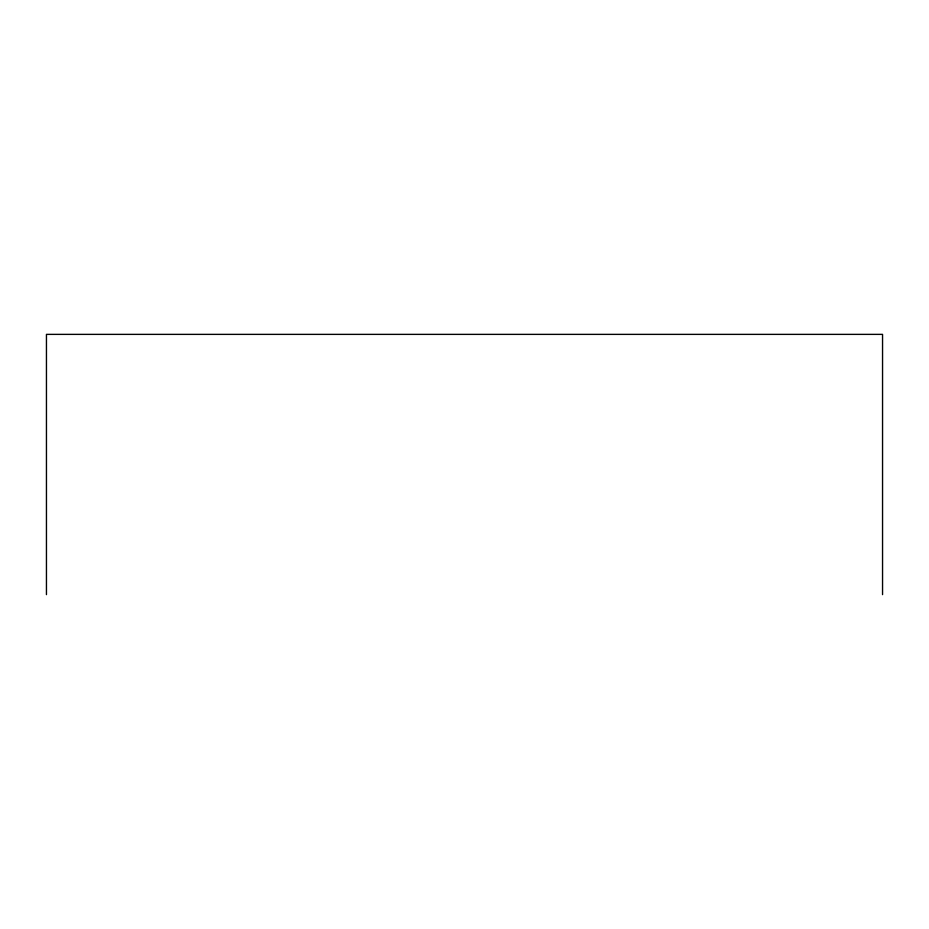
<?xml version="1.0" encoding="UTF-8"?>
<svg xmlns="http://www.w3.org/2000/svg" width="929" height="929" viewBox="0 0 929 929"><rect width="100%" height="100%" fill="white"/><g stroke="black" fill="none" stroke-linecap="round" stroke-linejoin="round"><path stroke-width="1.39" d="M882.55 594.63L882.55 334.37L46.45 334.37L46.45 594.63"/></g></svg>
